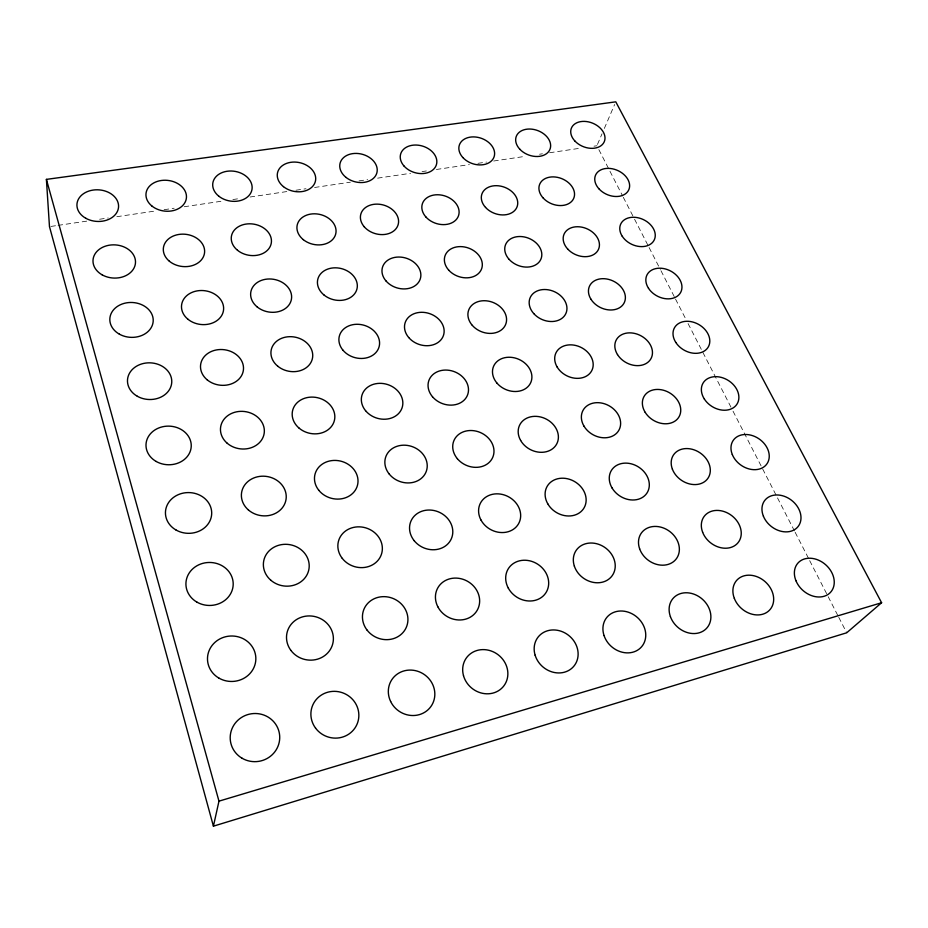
<?xml version="1.0" encoding="UTF-8"?>
<svg xmlns="http://www.w3.org/2000/svg" width="928" height="928" viewBox="0 0 928 928"><rect width="100%" height="100%" fill="white"/><g stroke="black" fill="none" stroke-linecap="round" stroke-linejoin="round"><path stroke-width="0.7" stroke-dasharray="4.64 3.48" d="M597.458 144.432L602.04 133.783M604.325 128.458L614.638 104.504M50.901 226.432L56.631 225.585M58.07 225.376L86.733 221.142M99.621 219.24L108.228 217.964M116.824 216.7L155.51 210.981M164.117 209.705L174.139 208.22M184.173 206.747L222.871 201.028M232.893 199.543L238.624 198.696M250.096 197.003L287.355 191.493M295.951 190.228L305.985 188.744M314.58 187.479L350.401 182.178M358.997 180.914L367.604 179.638M377.626 178.153L410.594 173.292M422.054 171.599L426.346 170.961M436.38 169.476L469.348 164.604M477.943 163.34L486.539 162.064M493.708 161.008L525.225 156.345M539.562 154.234L542.428 153.804M549.596 152.749L581.114 148.086M594.013 146.183L596.878 145.766M598.862 149.628L622.653 196.005M623.314 197.304L633.894 217.918M634.555 219.205L648.428 246.256M649.09 247.544L660.33 269.456M660.991 270.744L674.865 297.795M675.526 299.083L685.444 318.408M688.077 323.57L732.366 409.886M733.027 411.185L794.484 531.002M795.145 532.289L809.03 559.352M809.68 560.64L827.532 595.428M828.194 596.716L838.1 616.041M838.761 617.329L846.696 632.792"/><path stroke-width="1.39" d="M213.417 826.164L218.973 801.154L46.4 179.382L615.786 101.836L881.6 602.736L846.696 632.792L213.417 826.164L49.474 226.641L46.4 179.382M218.973 801.154L881.6 602.736M85.852 218.3A20.857 15.822 3.7 0 0 118.506 207.536A20.857 15.822 3.7 0 0 88.868 191.064A20.857 15.822 3.7 0 0 85.852 218.3M102.219 274.885A21.274 16.6 3.4 0 0 135.442 263.25A21.274 16.6 3.4 0 0 105.073 246.268A21.274 16.6 3.4 0 0 102.219 274.885M119.352 334.138A21.704 17.435 3 0 0 153.166 321.564A21.704 17.435 3 0 0 122.044 304.048A21.704 17.435 3 0 0 119.352 334.138M137.332 396.268A22.156 18.34 2.5 0 0 171.726 382.672A22.156 18.34 2.5 0 0 139.815 364.588A22.156 18.34 2.5 0 0 137.332 396.268M156.194 461.471A22.632 19.314 2 0 0 191.214 446.774A22.632 19.314 2 0 0 158.456 428.086A22.632 19.314 2 0 0 156.194 461.471M176.018 530.004A23.13 20.37 1.3 0 0 211.677 514.1A23.13 20.37 1.3 0 0 178.037 494.763A23.13 20.37 1.3 0 0 176.018 530.004M196.875 602.098A23.652 21.506 0.3 0 0 233.183 584.895A23.652 21.506 0.3 0 0 198.627 564.885A23.652 21.506 0.3 0 0 196.875 602.098M218.857 678.066A24.198 22.748 -1.6 0 0 255.838 659.437A24.198 22.748 -1.6 0 0 220.296 638.696A24.198 22.748 -1.6 0 0 218.857 678.066M242.046 758.222A24.778 24.07 -7.1 0 0 279.722 738.027A24.778 24.07 -7.1 0 0 243.136 716.509A24.778 24.07 -7.1 0 0 242.046 758.222M151.786 205.923A20.323 15.44 6.6 0 0 185.751 200.796A20.323 15.44 6.6 0 0 161.101 180.519A20.323 15.44 6.6 0 0 151.786 205.923M169.36 261.22A20.718 16.182 6.6 0 0 203.928 255.49A20.718 16.182 6.6 0 0 178.628 234.482A20.718 16.182 6.6 0 0 169.36 261.22M187.746 319.081A21.124 16.994 6.7 0 0 222.952 312.713A21.124 16.994 6.7 0 0 196.968 290.916A21.124 16.994 6.7 0 0 187.746 319.081M207.014 379.691A21.553 17.852 7 0 0 242.858 372.615A21.553 17.852 7 0 0 216.154 349.984A21.553 17.852 7 0 0 207.014 379.691M227.209 443.248A22.005 18.792 7.4 0 0 263.726 435.406A22.005 18.792 7.4 0 0 236.257 411.893A22.005 18.792 7.4 0 0 227.209 443.248M248.426 509.982A22.481 19.79 8.2 0 0 285.638 501.306A22.481 19.79 8.2 0 0 257.358 476.83A22.481 19.79 8.2 0 0 248.426 509.982M270.709 580.128A22.98 20.868 9.8 0 0 308.641 570.534A22.98 20.868 9.8 0 0 279.514 545.049A22.98 20.868 9.8 0 0 270.709 580.128M290.916 650.424A23.513 22.028 13.2 0 0 331.319 647.709A23.513 22.028 13.2 0 0 307.609 615.983A23.513 22.028 13.2 0 0 290.916 650.424M315.532 728.074A24.116 23.258 23.2 0 0 356.828 724.698A24.116 23.258 23.2 0 0 332.247 691.418A24.116 23.258 23.2 0 0 315.532 728.074M218.718 196.121A19.836 15.034 9.3 0 0 251.558 191.168A19.836 15.034 9.3 0 0 227 171.274A19.836 15.034 9.3 0 0 218.718 196.121M237.487 250.258A20.219 15.753 9.8 0 0 270.895 244.725A20.219 15.753 9.8 0 0 245.676 224.124A20.219 15.753 9.8 0 0 237.487 250.258M257.102 306.866A20.613 16.518 10.4 0 0 291.09 300.707A20.613 16.518 10.4 0 0 265.199 279.351A20.613 16.518 10.4 0 0 257.102 306.866M277.646 366.108A21.042 17.342 11.3 0 0 312.226 359.287A21.042 17.342 11.3 0 0 285.627 337.119A21.042 17.342 11.3 0 0 277.646 366.108M299.164 428.191A21.483 18.224 12.6 0 0 334.358 420.628A21.483 18.224 12.6 0 0 307.006 397.613A21.483 18.224 12.6 0 0 299.164 428.191M318.675 490.135A21.947 19.163 14.6 0 0 356.178 488.708A21.947 19.163 14.6 0 0 333.871 460.427A21.947 19.163 14.6 0 0 318.675 490.135M342.281 558.389A22.458 20.161 17.9 0 0 380.561 556.44A22.458 20.161 17.9 0 0 357.477 526.872A22.458 20.161 17.9 0 0 342.281 558.389M367.105 630.147A23.026 21.205 23.7 0 0 406.174 627.63A23.026 21.205 23.7 0 0 382.278 596.692A23.026 21.205 23.7 0 0 367.105 630.147M390.653 701.51A23.71 22.26 34.3 0 0 430.847 706.614A23.71 22.26 34.3 0 0 413.227 670.26A23.71 22.26 34.3 0 0 390.653 701.51M283.458 186.644A19.407 14.639 12 0 0 315.242 181.853A19.407 14.639 12 0 0 290.754 162.319A19.407 14.639 12 0 0 283.458 186.644M303.328 239.668A19.778 15.324 12.7 0 0 335.623 234.32A19.778 15.324 12.7 0 0 310.509 214.113A19.778 15.324 12.7 0 0 303.328 239.668M324.092 295.069A20.172 16.043 13.8 0 0 356.92 289.118A20.172 16.043 13.8 0 0 331.134 268.18A20.172 16.043 13.8 0 0 324.092 295.069M342.919 350.146A20.59 16.82 15.1 0 0 377.928 349.705A20.59 16.82 15.1 0 0 356.851 324.278A20.59 16.82 15.1 0 0 342.919 350.146M365.562 410.686A21.031 17.632 17.1 0 0 401.232 409.84A21.031 17.632 17.1 0 0 379.471 383.345A21.031 17.632 17.1 0 0 365.562 410.686M389.296 474.138A21.506 18.502 19.8 0 0 425.662 472.839A21.506 18.502 19.8 0 0 403.181 445.196A21.506 18.502 19.8 0 0 389.296 474.138M414.201 540.711A22.04 19.418 23.8 0 0 451.275 538.924A22.04 19.418 23.8 0 0 428.028 510.052A22.04 19.418 23.8 0 0 414.201 540.711M437.83 606.761A22.643 20.346 29.8 0 0 476.064 612.028A22.643 20.346 29.8 0 0 458.734 578.306A22.643 20.346 29.8 0 0 437.83 606.761M463.501 675.665A23.374 21.274 38.2 0 0 501.398 688.564A23.374 21.274 38.2 0 0 490.924 650.899A23.374 21.274 38.2 0 0 463.501 675.665M346.109 177.468A19.012 14.233 14.5 0 0 376.872 172.828A19.012 14.233 14.5 0 0 352.489 153.654A19.012 14.233 14.5 0 0 346.109 177.468M364.275 226.826A19.384 14.871 15.5 0 0 397.091 227.151A19.384 14.871 15.5 0 0 377.128 204.125A19.384 14.871 15.5 0 0 364.275 226.826M386.013 280.964A19.778 15.556 16.8 0 0 419.41 280.964A19.778 15.556 16.8 0 0 398.831 257.033A19.778 15.556 16.8 0 0 386.013 280.964M408.726 337.548A20.196 16.286 18.5 0 0 442.726 337.189A20.196 16.286 18.5 0 0 421.509 312.295A20.196 16.286 18.5 0 0 408.726 337.548M432.494 396.743A20.648 17.04 20.8 0 0 467.12 395.989A20.648 17.04 20.8 0 0 445.22 370.063A20.648 17.04 20.8 0 0 432.494 396.743M457.376 458.722A21.135 17.841 23.8 0 0 492.652 457.55A21.135 17.841 23.8 0 0 470.032 430.522A21.135 17.841 23.8 0 0 457.376 458.722M481.006 520.063A21.68 18.676 27.9 0 0 517.453 525.445A21.68 18.676 27.9 0 0 500.412 494.079A21.68 18.676 27.9 0 0 481.006 520.063M508.289 588.085A22.318 19.511 33.3 0 0 545.525 593.328A22.318 19.511 33.3 0 0 527.754 560.454A22.318 19.511 33.3 0 0 508.289 588.085M535.131 655.214A23.049 20.346 39.9 0 0 572.251 667.893A23.049 20.346 39.9 0 0 561.046 631.226A23.049 20.346 39.9 0 0 535.131 655.214M404.109 166.124A18.664 13.827 16.7 0 0 435.51 166.796A18.664 13.827 16.7 0 0 415.999 145.035A18.664 13.827 16.7 0 0 404.109 166.124M425.882 216.966A19.024 14.43 18 0 0 457.817 217.338A19.024 14.43 18 0 0 437.726 194.752A19.024 14.43 18 0 0 425.882 216.966M448.595 270.002A19.418 15.08 19.5 0 0 481.075 270.06A19.418 15.08 19.5 0 0 460.381 246.604A19.418 15.08 19.5 0 0 448.595 270.002M472.317 325.38A19.848 15.753 21.4 0 0 505.366 325.102A19.848 15.753 21.4 0 0 484.022 300.718A19.848 15.753 21.4 0 0 472.317 325.38M497.106 383.264A20.3 16.46 23.8 0 0 530.735 382.626A20.3 16.46 23.8 0 0 508.718 357.245A20.3 16.46 23.8 0 0 497.106 383.264M520.643 440.452A20.799 17.191 26.9 0 0 555.478 445.904A20.799 17.191 26.9 0 0 538.739 416.614A20.799 17.191 26.9 0 0 520.643 440.452M547.729 503.742A21.367 17.945 30.7 0 0 583.283 509.089A21.367 17.945 30.7 0 0 565.86 478.454A21.367 17.945 30.7 0 0 547.729 503.742M574.339 566.08A22.005 18.711 35.4 0 0 609.847 578.295A22.005 18.711 35.4 0 0 598.641 544.307A22.005 18.711 35.4 0 0 574.339 566.08M604.047 635.552A22.748 19.476 40.8 0 0 640.424 647.999A22.748 19.476 40.8 0 0 628.534 612.271A22.748 19.476 40.8 0 0 604.047 635.552M462.886 157.563A18.34 13.421 18.8 0 0 493.464 158.27A18.34 13.421 18.8 0 0 473.848 136.903A18.34 13.421 18.8 0 0 462.886 157.563M485.53 207.408A18.711 13.99 20.1 0 0 516.618 207.849A18.711 13.99 20.1 0 0 496.422 185.681A18.711 13.99 20.1 0 0 485.53 207.408M509.147 259.388A19.105 14.593 21.8 0 0 540.746 259.515A19.105 14.593 21.8 0 0 519.947 236.512A19.105 14.593 21.8 0 0 509.147 259.388M533.786 313.618A19.523 15.219 23.8 0 0 565.918 313.42A19.523 15.219 23.8 0 0 544.481 289.513A19.523 15.219 23.8 0 0 533.786 313.618M557.183 367.082A19.987 15.88 26.2 0 0 590.533 372.58A19.987 15.88 26.2 0 0 574.107 345.146A19.987 15.88 26.2 0 0 557.183 367.082M584.014 426.172A20.497 16.553 29.1 0 0 618.025 431.578A20.497 16.553 29.1 0 0 600.938 402.938A20.497 16.553 29.1 0 0 584.014 426.172M612.086 488A21.077 17.249 32.7 0 0 646.781 493.313A21.077 17.249 32.7 0 0 629.01 463.374A21.077 17.249 32.7 0 0 612.086 488M639.647 548.854A21.715 17.957 36.8 0 0 674.47 560.86A21.715 17.957 36.8 0 0 662.662 527.696A21.715 17.957 36.8 0 0 639.647 548.854M670.399 616.61A22.458 18.653 41.3 0 0 706.057 628.848A22.458 18.653 41.3 0 0 693.552 594.024A22.458 18.653 41.3 0 0 670.399 616.61M519.854 149.269A18.05 13.027 20.6 0 0 549.654 150.011A18.05 13.027 20.6 0 0 529.946 129.027A18.05 13.027 20.6 0 0 519.854 149.269M543.309 198.163A18.421 13.56 22 0 0 573.585 198.638A18.421 13.56 22 0 0 553.308 176.888A18.421 13.56 22 0 0 543.309 198.163M567.762 249.11A18.815 14.117 23.7 0 0 598.525 249.296A18.815 14.117 23.7 0 0 577.634 226.734A18.815 14.117 23.7 0 0 567.762 249.11M590.962 299.245A19.244 14.709 25.7 0 0 622.955 304.767A19.244 14.709 25.7 0 0 606.842 279.003A19.244 14.709 25.7 0 0 590.962 299.245M617.491 354.566A19.708 15.312 28.1 0 0 650.087 360.029A19.708 15.312 28.1 0 0 633.36 333.164A19.708 15.312 28.1 0 0 617.491 354.566M645.204 412.368A20.23 15.938 30.9 0 0 678.438 417.739A20.23 15.938 30.9 0 0 661.049 389.714A20.23 15.938 30.9 0 0 645.204 412.368M672.382 469.15A20.799 16.576 34.1 0 0 705.79 480.727A20.799 16.576 34.1 0 0 694.074 449.848A20.799 16.576 34.1 0 0 672.382 469.15M702.635 532.243A21.448 17.226 37.7 0 0 736.797 544.04A21.448 17.226 37.7 0 0 724.432 511.676A21.448 17.226 37.7 0 0 702.635 532.243M734.326 598.363A22.179 17.887 41.5 0 0 769.289 610.392A22.179 17.887 41.5 0 0 756.227 576.427A22.179 17.887 41.5 0 0 734.326 598.363M575.093 141.23A17.783 12.632 22.2 0 0 604.14 142.007A17.783 12.632 22.2 0 0 584.362 121.382A17.783 12.632 22.2 0 0 575.093 141.23M599.302 189.208A18.154 13.143 23.7 0 0 628.813 189.73A18.154 13.143 23.7 0 0 608.455 168.362A18.154 13.143 23.7 0 0 599.302 189.208M622.294 236.338A18.548 13.665 25.4 0 0 653.034 241.872A18.548 13.665 25.4 0 0 637.223 217.604A18.548 13.665 25.4 0 0 622.294 236.338M648.498 288.283A18.978 14.21 27.4 0 0 679.795 293.77A18.978 14.21 27.4 0 0 663.392 268.517A18.978 14.21 27.4 0 0 648.498 288.283M675.828 342.467A19.453 14.778 29.6 0 0 707.693 347.884A19.453 14.778 29.6 0 0 690.687 321.575A19.453 14.778 29.6 0 0 675.828 342.467M704.352 399.028A19.964 15.358 32.2 0 0 736.832 404.364A19.964 15.358 32.2 0 0 719.165 376.942A19.964 15.358 32.2 0 0 704.352 399.028M732.308 454.558A20.544 15.95 35.1 0 0 765.113 465.949A20.544 15.95 35.1 0 0 752.91 435.766A20.544 15.95 35.1 0 0 732.308 454.558M763.408 516.212A21.182 16.553 38.3 0 0 796.943 527.823A21.182 16.553 38.3 0 0 784.067 496.213A21.182 16.553 38.3 0 0 763.408 516.212M795.969 580.766A21.901 17.156 41.6 0 0 830.27 592.598A21.901 17.156 41.6 0 0 816.686 559.456A21.901 17.156 41.6 0 0 795.969 580.766"/></g></svg>
